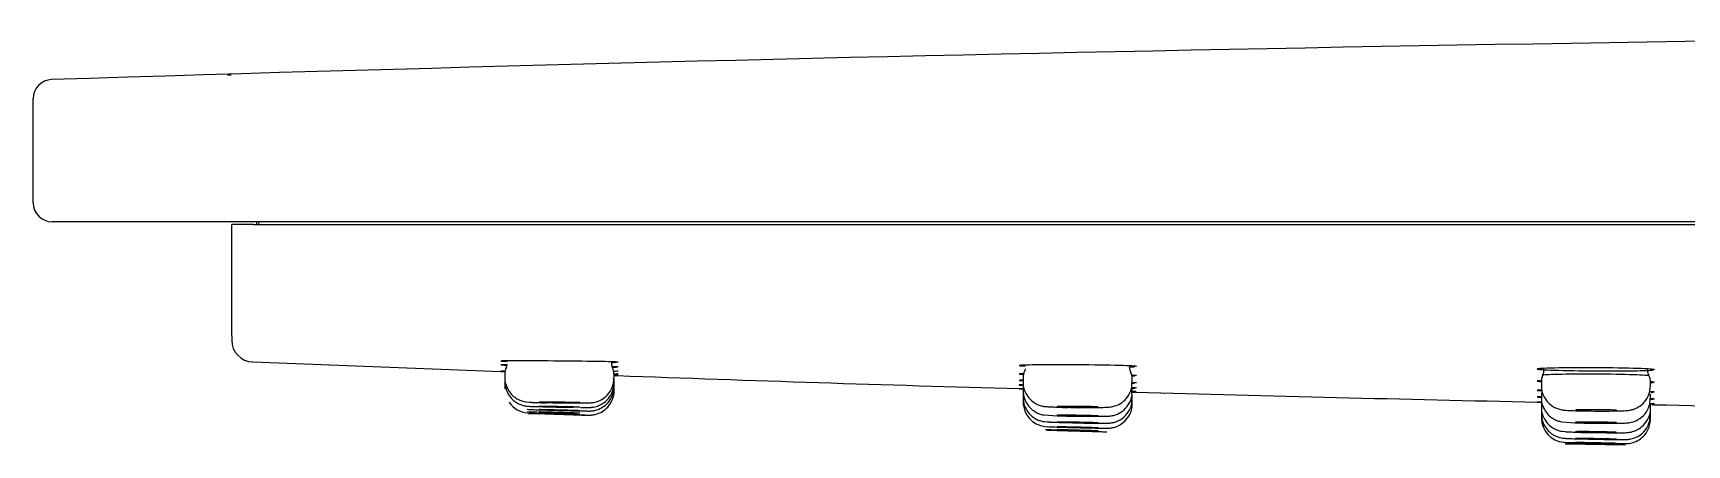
# Model space of a CAD drawing. Header units: millimetres. Extents: x -60 to 7633, y -2614 to 2146.
# Drawn here: x 2360.8 to 2421.5, y -2207.7 to -2192.6 of the extents above; entities that cross this region are included whole.
import ezdxf

# ---------------------------------------------------------------- set-up
doc = ezdxf.new("R2010")
doc.units = ezdxf.units.MM
doc.layers.get('0').update_dxf_attribs({"color": 250})

msp = doc.modelspace()

# ---------------------------------------------------------------- linework, layer by layer
at = {"linetype": 'Continuous'}
for p, q in [((2360.834, -2195.218), (2360.834, -2195.002)), ((2360.834, -2198.824), (2360.834, -2195.218)), ((2361.834, -2199.524), (2361.534, -2199.524)), ((2588.434, -2199.524), (2361.834, -2199.524)), ((2368.116, -2203.716), (2368.116, -2199.624)), ((2368.916, -2199.624), (2368.116, -2199.624)), ((2368.916, -2199.624), (2369.116, -2199.624)), ((2369.034, -2199.624), (2369.042, -2199.524)), ((2369.116, -2199.624), (2369.124, -2199.524)), ((2369.116, -2199.624), (2581.152, -2199.624)), ((2368.116, -2203.716), (2368.116, -2203.875)), ((2368.888, -2204.672), (2377.994, -2205.021)), ((2378.134, -2205.076), (2378.134, -2205.249)), ((2378.134, -2205.249), (2378.134, -2205.398)), ((2382.134, -2205.27), (2382.134, -2205.114)), ((2382.134, -2205.292), (2382.134, -2205.291)), ((2382.134, -2205.44), (2382.134, -2205.292)), ((2397.134, -2205.24), (2397.134, -2205.411)), ((2401.134, -2205.428), (2401.134, -2205.27)), ((2416.134, -2205.369), (2416.134, -2205.538)), ((2378.134, -2205.398), (2378.134, -2205.514)), ((2378.134, -2205.514), (2378.134, -2205.596)), ((2378.134, -2205.596), (2378.134, -2205.646)), ((2378.134, -2205.646), (2378.134, -2205.662)), ((2382.134, -2205.572), (2382.134, -2205.44)), ((2382.134, -2205.666), (2382.134, -2205.572)), ((2382.134, -2205.723), (2382.134, -2205.666)), ((2382.134, -2205.741), (2382.134, -2205.723)), ((2397.134, -2205.548), (2397.134, -2205.726)), ((2397.134, -2205.787), (2397.134, -2205.788)), ((2397.134, -2205.788), (2397.134, -2205.971)), ((2397.134, -2205.971), (2397.134, -2206.146)), ((2401.134, -2205.76), (2401.134, -2205.609)), ((2401.134, -2205.872), (2401.134, -2205.871)), ((2401.134, -2206.018), (2401.134, -2205.872)), ((2416.134, -2205.808), (2416.134, -2205.983)), ((2420.134, -2205.551), (2420.134, -2205.391)), ((2420.134, -2206.008), (2420.134, -2205.853)), ((2378.988, -2206.561), (2379.386, -2206.576)), ((2397.134, -2206.146), (2397.134, -2206.251)), ((2397.134, -2206.251), (2397.134, -2206.286)), ((2401.134, -2206.06), (2401.134, -2206.059)), ((2401.134, -2206.202), (2401.134, -2206.06)), ((2401.134, -2206.312), (2401.134, -2206.202)), ((2401.134, -2206.349), (2401.134, -2206.312)), ((2416.134, -2206.15), (2416.134, -2206.329)), ((2416.134, -2206.393), (2416.134, -2206.394)), ((2416.134, -2206.394), (2416.134, -2206.575)), ((2416.134, -2206.575), (2416.134, -2206.724)), ((2420.134, -2206.363), (2420.134, -2206.213)), ((2420.134, -2206.469), (2420.134, -2206.469)), ((2420.134, -2206.617), (2420.134, -2206.469)), ((2399.883, -2207.24), (2398.384, -2207.197)), ((2416.134, -2206.724), (2416.134, -2206.773)), ((2420.134, -2206.623), (2420.134, -2206.623)), ((2420.134, -2206.77), (2420.134, -2206.623)), ((2420.134, -2206.82), (2420.134, -2206.77)), ((2417.001, -2207.672), (2417.385, -2207.681)), ((2417.014, -2207.673), (2419.215, -2207.72)), ((2418.883, -2207.713), (2417.384, -2207.681))]:
    msp.add_line(p, q, dxfattribs=at)
for centre, radius, start, end in [((2474.82, -5776.235), 3583.723, 90.386113, 91.811846), ((2361.534, -2195.002), 0.7, 91.8372, 180), ((2361.534, -2198.824), 0.7, 180, 270), ((2368.916, -2203.874), 0.8, 179.99997, 267.6299), ((2382.355, -2204.715), 0.317, 172.87688, 212.03108), ((2378.534, -2205.07), 0.402, 149.49038, 186.83937), ((2381.107, -2174.371), 30.75, 264.45219, 264.51665), ((2380.633, -2186.041), 19.03, 262.5252, 262.55531), ((2381.768, -2205.072), 0.36, 353.21215, 30.47293), ((2380.633, -2186.041), 19.03, 274.4142, 274.97616), ((2381.107, -2174.371), 30.75, 271.97137, 272.19252), ((2449.769, -347.937), 1858.464, 267.9182, 268.372723), ((2400.784, -2205.23), 0.344, 353.46582, 32.48906), ((2416.626, -2205.372), 0.492, 154.01758, 183.76261), ((2415.883, -2204.976), 0.345, 327.37892, 6.66328), ((2399.944, -2176.699), 29.073, 264.44216, 264.49471), ((2399.944, -2176.699), 29.073, 272.34427, 272.64106), ((2463.09, -30.331), 2176.324, 268.37194, 268.759988), ((2379.034, -2205.646), 0.9, 213.9994, 265.88401), ((2379.587, -2197.533), 8.635, 265.5523, 271.2613), ((2381.084, -2154.326), 52.012, 267.64268, 269.5198), ((2381.488, -2150.406), 56.061, 267.40261, 268.98552), ((2383.303, -2105.743), 100.844, 267.52916, 268.50723), ((2398.019, -2206.173), 0.872, 178.21326, 264.40545), ((2398.707, -2197.545), 8.794, 264.71106, 267.52144), ((2398.707, -2197.545), 8.794, 268.50494, 271.13642), ((2418.539, -2186.798), 19.471, 262.91613, 262.93463), ((2418.539, -2186.798), 19.471, 274.5962, 275.13943), ((2472.08, 249.727), 2456.514, 268.791201, 269.134927), ((2399.043, -2191.843), 14.818, 265.57143, 270.57431), ((2399.636, -2178.156), 28.759, 266.56805, 269.85747), ((2400.268, -2160.19), 46.909, 267.14861, 269.26736), ((2401.727, -2112.795), 94.429, 267.71201, 267.80023), ((2401.727, -2112.795), 94.429, 268.64592, 268.75421), ((2417.024, -2206.742), 0.881, 178.74916, 265.31553), ((2417.948, -2195.44), 11.481, 264.67283, 271.10068), ((2417.779, -2197.641), 9.618, 264.7213, 267.29002), ((2418.611, -2176.904), 30.611, 266.83352, 267.66497), ((2419.455, -2141.952), 65.716, 267.81686, 269.30733), ((2417.779, -2197.641), 9.618, 268.19058, 270.599), ((2418.611, -2176.904), 30.611, 269.68298, 269.91789)]:
    msp.add_arc(centre, radius, start, end, dxfattribs=at)
for points, knots in [([(2368.097, -2194.139), (2368.066, -2194.14), (2368, -2194.141), (2367.967, -2194.142), (2367.957, -2194.142), (2367.957, -2194.142)], [0, 0, 0, 0, 0.1963885, 0.4920117, 0.6190336, 0.6190336, 0.6190336, 0.6190336]), ([(2382.284, -2204.679), (2382.283, -2204.673), (2382.055, -2204.665), (2381.254, -2204.65), (2380.696, -2204.644), (2379.573, -2204.635), (2379.012, -2204.632), (2378.218, -2204.632), (2377.984, -2204.634), (2377.983, -2204.642), (2378.064, -2204.645), (2378.211, -2204.649)], [0.2501884, 0.2501884, 0.2501884, 0.2501884, 0.375, 0.375, 0.5, 0.5, 0.625, 0.625, 0.75, 0.75, 0.8235455, 0.8235455, 0.8235455, 0.8235455]), ([(2378.214, -2204.776), (2378.066, -2204.775), (2377.984, -2204.776), (2377.983, -2204.78), (2378.048, -2204.783), (2378.169, -2204.787)], [0.6761403, 0.6761403, 0.6761403, 0.6761403, 0.75, 0.75, 0.8162546, 0.8162546, 0.8162546, 0.8162546]), ([(2378.098, -2205.011), (2378.024, -2205.009), (2377.984, -2205.008), (2377.983, -2205.009), (2378.029, -2205.011), (2378.114, -2205.014)], [0.6984379, 0.6984379, 0.6984379, 0.6984379, 0.75, 0.75, 0.8054325, 0.8054325, 0.8054325, 0.8054325]), ([(2378.144, -2205.029), (2378.04, -2205.026), (2377.984, -2205.024), (2377.983, -2205.024), (2378.029, -2205.025), (2378.114, -2205.028)], [0.6887598, 0.6887598, 0.6887598, 0.6887598, 0.75, 0.75, 0.8054532, 0.8054532, 0.8054532, 0.8054532]), ([(2378.139, -2205.25), (2378.137, -2205.262), (2378.119, -2205.375), (2378.188, -2205.59), (2378.322, -2205.817), (2378.482, -2205.97), (2378.64, -2206.064), (2378.774, -2206.114), (2378.873, -2206.136), (2378.908, -2206.14), (2378.917, -2206.142)], [0, 0, 0, 0, 0.026486, 0.276589, 0.474214, 0.639846, 0.779346, 0.892813, 0.976705, 1, 1, 1, 1]), ([(2379.777, -2206.165), (2379.857, -2206.167), (2380.052, -2206.169), (2380.433, -2206.172), (2380.814, -2206.175), (2381.122, -2206.173), (2381.205, -2206.174), (2381.317, -2206.167), (2381.426, -2206.153), (2381.595, -2206.104), (2381.811, -2205.978), (2382.005, -2205.764), (2382.124, -2205.503), (2382.122, -2205.342), (2382.119, -2205.27)], [0, 0, 0, 0, 0.069971, 0.195541, 0.321314, 0.447918, 0.579065, 0.603011, 0.626294, 0.685645, 0.757023, 0.847811, 0.94142, 1, 1, 1, 1]), ([(2401.284, -2204.835), (2401.283, -2204.824), (2401.055, -2204.812), (2400.254, -2204.79), (2399.696, -2204.782), (2398.573, -2204.775), (2398.012, -2204.776), (2397.218, -2204.785), (2396.984, -2204.793), (2396.983, -2204.809), (2397.064, -2204.816), (2397.211, -2204.822)], [0.2501841, 0.2501841, 0.2501841, 0.2501841, 0.375, 0.375, 0.5, 0.5, 0.625, 0.625, 0.75, 0.75, 0.8235425, 0.8235425, 0.8235425, 0.8235425]), ([(2397.146, -2205.101), (2397.041, -2205.103), (2396.984, -2205.106), (2396.983, -2205.114), (2397.047, -2205.12), (2397.166, -2205.125)], [0.6883414, 0.6883414, 0.6883414, 0.6883414, 0.75, 0.75, 0.8157191, 0.8157191, 0.8157191, 0.8157191]), ([(2397.125, -2205.343), (2397.033, -2205.344), (2396.984, -2205.346), (2396.983, -2205.351), (2397.034, -2205.355), (2397.129, -2205.36)], [0.6927161, 0.6927161, 0.6927161, 0.6927161, 0.75, 0.75, 0.808491, 0.808491, 0.808491, 0.808491]), ([(2397.187, -2205.022), (2397.183, -2205.027), (2397.148, -2205.077), (2397.133, -2205.176), (2397.134, -2205.253), (2397.135, -2205.278)], [0, 0, 0, 0, 0.060483, 0.738916, 1, 1, 1, 1]), ([(2420.284, -2204.956), (2420.283, -2204.941), (2420.055, -2204.924), (2419.254, -2204.899), (2418.696, -2204.89), (2417.573, -2204.884), (2417.011, -2204.888), (2416.218, -2204.904), (2415.984, -2204.917), (2415.983, -2204.946), (2416.215, -2204.962), (2417.009, -2204.987), (2417.565, -2204.997), (2418.134, -2205)], [0.250183, 0.250183, 0.250183, 0.250183, 0.375, 0.375, 0.5, 0.5, 0.625, 0.625, 0.75, 0.75, 0.875, 0.875, 1, 1, 1, 1]), ([(2416.108, -2205.357), (2416.027, -2205.361), (2415.984, -2205.365), (2415.983, -2205.376), (2416.034, -2205.382), (2416.129, -2205.388)], [0.6962889, 0.6962889, 0.6962889, 0.6962889, 0.75, 0.75, 0.8084897, 0.8084897, 0.8084897, 0.8084897]), ([(2416.184, -2205.151), (2416.183, -2205.137), (2416.393, -2205.125), (2417.111, -2205.11), (2417.62, -2205.106), (2418.638, -2205.111), (2419.145, -2205.12), (2419.868, -2205.144), (2420.076, -2205.159), (2420.083, -2205.172)], [0, 0, 0, 0, 0.125, 0.125, 0.25, 0.25, 0.375, 0.375, 0.4979436, 0.4979436, 0.4979436, 0.4979436]), ([(2418.134, -2205), (2418.702, -2205.004), (2419.258, -2205.001), (2419.939, -2204.987), (2420.139, -2204.979), (2420.229, -2204.969)], [0, 0, 0, 0, 0.125, 0.125, 0.2146902, 0.2146902, 0.2146902, 0.2146902]), ([(2378.146, -2205.402), (2378.142, -2205.438), (2378.129, -2205.566), (2378.209, -2205.787), (2378.349, -2205.998), (2378.509, -2206.138), (2378.662, -2206.223), (2378.794, -2206.269), (2378.888, -2206.287), (2378.934, -2206.293), (2378.944, -2206.294), (2378.944, -2206.294)], [0, 0, 0, 0, 0.075349, 0.30628, 0.491694, 0.64802, 0.779041, 0.884322, 0.959866, 0.999171, 1, 1, 1, 1]), ([(2380.495, -2206.459), (2380.593, -2206.461), (2380.799, -2206.466), (2381.072, -2206.472), (2381.19, -2206.473), (2381.251, -2206.473), (2381.332, -2206.468), (2381.48, -2206.446), (2381.675, -2206.37), (2381.891, -2206.207), (2382.055, -2205.973), (2382.142, -2205.733), (2382.125, -2205.605), (2382.12, -2205.572)], [0, 0, 0, 0, 0.107061, 0.266661, 0.429073, 0.476167, 0.494564, 0.542362, 0.641496, 0.731819, 0.844384, 0.96605, 1, 1, 1, 1]), ([(2380.84, -2206.611), (2380.931, -2206.614), (2381.104, -2206.62), (2381.181, -2206.622), (2381.22, -2206.623), (2381.237, -2206.623), (2381.269, -2206.622), (2381.344, -2206.618), (2381.498, -2206.591), (2381.705, -2206.505), (2381.923, -2206.325), (2382.075, -2206.078), (2382.148, -2205.849), (2382.13, -2205.736), (2382.127, -2205.722)], [0, 0, 0, 0, 0.155196, 0.340661, 0.365714, 0.37974, 0.39167, 0.420105, 0.475969, 0.599374, 0.71013, 0.841162, 0.983131, 1, 1, 1, 1]), ([(2380.902, -2206.34), (2380.962, -2206.34), (2381.107, -2206.342), (2381.194, -2206.342), (2381.267, -2206.34), (2381.314, -2206.337), (2381.418, -2206.325), (2381.579, -2206.28), (2381.791, -2206.162), (2381.987, -2205.963), (2382.118, -2205.695), (2382.121, -2205.524), (2382.121, -2205.44)], [0.1236175, 0.1236175, 0.1236175, 0.1236175, 0.2248289, 0.4009179, 0.4338421, 0.4552591, 0.4854366, 0.5690925, 0.6551373, 0.7795134, 0.9063972, 1, 1, 1, 1]), ([(2397.14, -2205.517), (2397.039, -2205.516), (2396.984, -2205.517), (2396.983, -2205.521), (2397.029, -2205.524), (2397.114, -2205.528)], [0.6896425, 0.6896425, 0.6896425, 0.6896425, 0.75, 0.75, 0.805374, 0.805374, 0.805374, 0.805374]), ([(2397.162, -2205.66), (2397.047, -2205.657), (2396.984, -2205.655), (2396.983, -2205.655), (2397.029, -2205.656), (2397.114, -2205.659)], [0.6852967, 0.6852967, 0.6852967, 0.6852967, 0.75, 0.75, 0.8054383, 0.8054383, 0.8054383, 0.8054383]), ([(2397.14, -2205.413), (2397.138, -2205.428), (2397.12, -2205.542), (2397.19, -2205.757), (2397.325, -2205.984), (2397.486, -2206.135), (2397.644, -2206.228), (2397.776, -2206.277), (2397.865, -2206.297), (2397.892, -2206.301), (2397.896, -2206.302)], [0, 0, 0, 0, 0.031953, 0.283128, 0.482001, 0.648936, 0.78975, 0.904272, 0.986146, 1, 1, 1, 1]), ([(2397.144, -2205.73), (2397.14, -2205.755), (2397.125, -2205.876), (2397.199, -2206.093), (2397.336, -2206.312), (2397.496, -2206.458), (2397.652, -2206.547), (2397.782, -2206.594), (2397.869, -2206.613), (2397.895, -2206.616), (2397.899, -2206.617)], [0, 0, 0, 0, 0.054145, 0.298938, 0.494221, 0.658598, 0.796855, 0.908558, 0.987227, 1, 1, 1, 1]), ([(2397.148, -2205.974), (2397.144, -2206.025), (2397.135, -2206.163), (2397.222, -2206.388), (2397.367, -2206.59), (2397.526, -2206.723), (2397.678, -2206.803), (2397.802, -2206.844), (2397.884, -2206.86), (2397.909, -2206.863), (2397.914, -2206.864)], [0, 0, 0, 0, 0.107491, 0.336532, 0.521922, 0.678583, 0.809538, 0.913791, 0.984331, 1, 1, 1, 1]), ([(2398.881, -2206.338), (2398.937, -2206.338), (2399.113, -2206.341), (2399.47, -2206.343), (2399.852, -2206.342), (2400.109, -2206.338), (2400.235, -2206.333), (2400.319, -2206.327), (2400.439, -2206.308), (2400.614, -2206.255), (2400.834, -2206.12), (2401.027, -2205.887), (2401.131, -2205.632), (2401.123, -2205.484), (2401.119, -2205.428)], [0, 0, 0, 0, 0.049747, 0.182358, 0.31534, 0.449728, 0.53713, 0.586559, 0.616199, 0.671095, 0.757367, 0.853404, 0.952448, 1, 1, 1, 1]), ([(2399.192, -2206.661), (2399.263, -2206.662), (2399.458, -2206.665), (2399.788, -2206.667), (2400.104, -2206.666), (2400.209, -2206.666), (2400.331, -2206.656), (2400.441, -2206.64), (2400.626, -2206.583), (2400.853, -2206.437), (2401.041, -2206.192), (2401.136, -2205.942), (2401.124, -2205.804), (2401.12, -2205.76)], [0, 0, 0, 0, 0.066567, 0.212613, 0.35999, 0.514327, 0.543299, 0.575091, 0.6416, 0.741747, 0.848505, 0.958613, 1, 1, 1, 1]), ([(2416.146, -2205.701), (2416.041, -2205.704), (2415.984, -2205.707), (2415.983, -2205.716), (2416.039, -2205.721), (2416.142, -2205.726)], [0.6883595, 0.6883595, 0.6883595, 0.6883595, 0.75, 0.75, 0.8112267, 0.8112267, 0.8112267, 0.8112267]), ([(2416.125, -2205.95), (2416.033, -2205.95), (2415.984, -2205.952), (2415.983, -2205.957), (2416.034, -2205.961), (2416.129, -2205.966)], [0.692718, 0.692718, 0.692718, 0.692718, 0.75, 0.75, 0.8084965, 0.8084965, 0.8084965, 0.8084965]), ([(2416.142, -2205.54), (2416.139, -2205.56), (2416.122, -2205.678), (2416.194, -2205.895), (2416.331, -2206.118), (2416.493, -2206.267), (2416.65, -2206.358), (2416.784, -2206.407), (2416.881, -2206.428), (2416.949, -2206.438), (2417.04, -2206.447), (2417.183, -2206.455), (2417.474, -2206.465), (2417.774, -2206.471), (2417.937, -2206.471), (2417.964, -2206.472)], [0, 0, 0, 0, 0.019674, 0.136091, 0.22857, 0.306382, 0.372137, 0.425586, 0.463871, 0.495046, 0.540005, 0.663043, 0.813956, 0.972618, 1, 1, 1, 1]), ([(2416.143, -2205.986), (2416.14, -2206.009), (2416.124, -2206.129), (2416.197, -2206.346), (2416.334, -2206.566), (2416.496, -2206.714), (2416.65, -2206.803), (2416.787, -2206.852), (2416.851, -2206.865), (2416.882, -2206.871)], [0, 0, 0, 0, 0.050515, 0.299695, 0.498204, 0.665315, 0.806168, 0.920187, 1, 1, 1, 1]), ([(2417.964, -2206.472), (2418.093, -2206.473), (2418.339, -2206.475), (2418.735, -2206.473), (2419.075, -2206.466), (2419.227, -2206.461), (2419.371, -2206.444), (2419.514, -2206.412), (2419.715, -2206.327), (2419.932, -2206.147), (2420.101, -2205.864), (2420.122, -2205.667), (2420.132, -2205.552)], [0, 0, 0, 0, 0.113914, 0.252092, 0.392115, 0.539855, 0.585118, 0.629017, 0.693951, 0.796932, 0.898451, 1, 1, 1, 1]), ([(2381.202, -2206.641), (2381.202, -2206.641), (2381.199, -2206.641), (2381.195, -2206.641), (2381.182, -2206.64), (2381.147, -2206.639), (2381.094, -2206.637), (2381.041, -2206.635), (2380.968, -2206.633), (2380.881, -2206.63), (2380.794, -2206.626), (2380.691, -2206.623), (2380.58, -2206.619), (2380.469, -2206.615), (2380.347, -2206.61), (2380.225, -2206.606), (2380.102, -2206.602), (2379.976, -2206.597), (2379.856, -2206.593), (2379.736, -2206.588), (2379.619, -2206.584), (2379.515, -2206.58), (2379.411, -2206.577), (2379.316, -2206.573), (2379.24, -2206.57), (2379.163, -2206.568), (2379.102, -2206.565), (2379.062, -2206.564), (2379.022, -2206.563), (2379.001, -2206.562), (2379.001, -2206.562)], [0.4999844, 0.4999844, 0.4999844, 0.4999844, 0.5170988, 0.5170988, 0.5170988, 0.5707825, 0.5707825, 0.5707825, 0.6245036, 0.6245036, 0.6245036, 0.6782554, 0.6782554, 0.6782554, 0.7320178, 0.7320178, 0.7320178, 0.7857658, 0.7857658, 0.7857658, 0.8394804, 0.8394804, 0.8394804, 0.8931571, 0.8931571, 0.8931571, 0.9468083, 0.9468083, 0.9468083, 1, 1, 1, 1]), ([(2379.005, -2206.496), (2379.005, -2206.496), (2379.026, -2206.498), (2379.066, -2206.499), (2379.107, -2206.501), (2379.168, -2206.503), (2379.245, -2206.506), (2379.322, -2206.509), (2379.417, -2206.512), (2379.521, -2206.516), (2379.626, -2206.519), (2379.743, -2206.523), (2379.863, -2206.527), (2379.983, -2206.531), (2380.11, -2206.535), (2380.232, -2206.539), (2380.355, -2206.543), (2380.476, -2206.547), (2380.587, -2206.55), (2380.62, -2206.551), (2380.652, -2206.552), (2380.683, -2206.553)], [0, 0, 0, 0, 0.0531388, 0.0531388, 0.0531388, 0.1068465, 0.1068465, 0.1068465, 0.1605778, 0.1605778, 0.1605778, 0.2143204, 0.2143204, 0.2143204, 0.268057, 0.268057, 0.268057, 0.3217734, 0.3217734, 0.3217734, 0.3377128, 0.3377128, 0.3377128, 0.3377128]), ([(2379.01, -2206.414), (2379.01, -2206.414), (2379.031, -2206.415), (2379.071, -2206.417), (2379.111, -2206.419), (2379.172, -2206.421), (2379.249, -2206.424), (2379.325, -2206.426), (2379.42, -2206.429), (2379.524, -2206.432), (2379.628, -2206.435), (2379.746, -2206.439), (2379.866, -2206.442), (2379.986, -2206.446), (2380.112, -2206.449), (2380.235, -2206.452), (2380.325, -2206.455), (2380.414, -2206.457), (2380.499, -2206.459)], [0, 0, 0, 0, 0.0525995, 0.0525995, 0.0525995, 0.1063035, 0.1063035, 0.1063035, 0.1600213, 0.1600213, 0.1600213, 0.2137464, 0.2137464, 0.2137464, 0.2674692, 0.2674692, 0.2674692, 0.3070008, 0.3070008, 0.3070008, 0.3070008]), ([(2379.016, -2206.298), (2379.017, -2206.299), (2379.038, -2206.3), (2379.077, -2206.302), (2379.117, -2206.303), (2379.178, -2206.305), (2379.254, -2206.307), (2379.33, -2206.309), (2379.425, -2206.312), (2379.529, -2206.314), (2379.633, -2206.317), (2379.75, -2206.32), (2379.87, -2206.322), (2379.99, -2206.325), (2380.116, -2206.327), (2380.239, -2206.329), (2380.361, -2206.332), (2380.483, -2206.334), (2380.594, -2206.336), (2380.613, -2206.336), (2380.633, -2206.336), (2380.652, -2206.336)], [0, 0, 0, 0, 0.0520253, 0.0520253, 0.0520253, 0.1057231, 0.1057231, 0.1057231, 0.1594243, 0.1594243, 0.1594243, 0.2131297, 0.2131297, 0.2131297, 0.2668381, 0.2668381, 0.2668381, 0.3205476, 0.3205476, 0.3205476, 0.3301654, 0.3301654, 0.3301654, 0.3301654]), ([(2379.025, -2206.149), (2379.026, -2206.15), (2379.046, -2206.151), (2379.084, -2206.153), (2379.124, -2206.154), (2379.185, -2206.156), (2379.261, -2206.157), (2379.337, -2206.159), (2379.431, -2206.161), (2379.535, -2206.162), (2379.639, -2206.164), (2379.756, -2206.165), (2379.876, -2206.167), (2379.954, -2206.168), (2380.035, -2206.169), (2380.115, -2206.17)], [0, 0, 0, 0, 0.051411, 0.051411, 0.051411, 0.1050998, 0.1050998, 0.1050998, 0.1587834, 0.1587834, 0.1587834, 0.2124704, 0.2124704, 0.2124704, 0.247443, 0.247443, 0.247443, 0.247443]), ([(2380.884, -2206.167), (2380.884, -2206.166), (2380.877, -2206.165), (2380.863, -2206.165), (2380.844, -2206.164), (2380.811, -2206.163), (2380.765, -2206.162), (2380.72, -2206.16), (2380.662, -2206.159), (2380.596, -2206.158), (2380.53, -2206.157), (2380.454, -2206.156), (2380.374, -2206.155), (2380.295, -2206.154), (2380.209, -2206.153), (2380.125, -2206.152), (2380.042, -2206.152), (2379.957, -2206.151), (2379.878, -2206.151), (2379.799, -2206.15), (2379.724, -2206.15), (2379.659, -2206.15), (2379.594, -2206.15), (2379.537, -2206.15), (2379.493, -2206.15), (2379.45, -2206.15), (2379.418, -2206.151), (2379.4, -2206.151), (2379.389, -2206.152), (2379.384, -2206.152), (2379.384, -2206.152)], [0.4999965, 0.4999965, 0.4999965, 0.4999965, 0.5370475, 0.5370475, 0.5370475, 0.590753, 0.590753, 0.590753, 0.6444629, 0.6444629, 0.6444629, 0.6981744, 0.6981744, 0.6981744, 0.7518844, 0.7518844, 0.7518844, 0.8055907, 0.8055907, 0.8055907, 0.8592927, 0.8592927, 0.8592927, 0.9129916, 0.9129916, 0.9129916, 0.9666896, 0.9666896, 0.9666896, 1, 1, 1, 1]), ([(2380.884, -2206.333), (2380.884, -2206.333), (2380.877, -2206.332), (2380.863, -2206.332), (2380.844, -2206.331), (2380.811, -2206.329), (2380.765, -2206.328), (2380.72, -2206.327), (2380.662, -2206.325), (2380.596, -2206.324), (2380.53, -2206.322), (2380.454, -2206.32), (2380.374, -2206.318), (2380.295, -2206.317), (2380.209, -2206.315), (2380.126, -2206.314), (2380.042, -2206.312), (2379.957, -2206.311), (2379.878, -2206.309), (2379.799, -2206.308), (2379.724, -2206.307), (2379.659, -2206.306), (2379.594, -2206.305), (2379.537, -2206.305), (2379.493, -2206.304), (2379.45, -2206.304), (2379.418, -2206.304), (2379.4, -2206.304), (2379.389, -2206.304), (2379.384, -2206.305), (2379.384, -2206.305)], [0.499997, 0.499997, 0.499997, 0.499997, 0.5370447, 0.5370447, 0.5370447, 0.5907384, 0.5907384, 0.5907384, 0.6444427, 0.6444427, 0.6444427, 0.6981573, 0.6981573, 0.6981573, 0.7518774, 0.7518774, 0.7518774, 0.8055965, 0.8055965, 0.8055965, 0.8593084, 0.8593084, 0.8593084, 0.9130101, 0.9130101, 0.9130101, 0.9667026, 0.9667026, 0.9667026, 1, 1, 1, 1]), ([(2380.884, -2206.463), (2380.884, -2206.463), (2380.877, -2206.462), (2380.863, -2206.462), (2380.844, -2206.461), (2380.811, -2206.459), (2380.765, -2206.458), (2380.72, -2206.456), (2380.662, -2206.454), (2380.596, -2206.452), (2380.53, -2206.45), (2380.454, -2206.448), (2380.374, -2206.446), (2380.295, -2206.444), (2380.21, -2206.441), (2380.126, -2206.439), (2380.042, -2206.437), (2379.957, -2206.435), (2379.878, -2206.433), (2379.799, -2206.431), (2379.724, -2206.429), (2379.659, -2206.428), (2379.594, -2206.426), (2379.537, -2206.425), (2379.493, -2206.424), (2379.45, -2206.424), (2379.418, -2206.423), (2379.4, -2206.423), (2379.389, -2206.423), (2379.384, -2206.423), (2379.384, -2206.424)], [0.4999971, 0.4999971, 0.4999971, 0.4999971, 0.5370388, 0.5370388, 0.5370388, 0.5907181, 0.5907181, 0.5907181, 0.6444123, 0.6444123, 0.6444123, 0.6981255, 0.6981255, 0.6981255, 0.7518537, 0.7518537, 0.7518537, 0.8055866, 0.8055866, 0.8055866, 0.8593122, 0.8593122, 0.8593122, 0.9130213, 0.9130213, 0.9130213, 0.9667118, 0.9667118, 0.9667118, 1, 1, 1, 1]), ([(2380.884, -2206.556), (2380.884, -2206.556), (2380.877, -2206.555), (2380.863, -2206.554), (2380.844, -2206.554), (2380.811, -2206.552), (2380.765, -2206.55), (2380.72, -2206.549), (2380.662, -2206.547), (2380.596, -2206.544), (2380.53, -2206.542), (2380.454, -2206.54), (2380.374, -2206.537), (2380.295, -2206.534), (2380.21, -2206.532), (2380.126, -2206.529), (2380.042, -2206.526), (2379.957, -2206.524), (2379.878, -2206.521), (2379.799, -2206.519), (2379.724, -2206.517), (2379.659, -2206.515), (2379.594, -2206.513), (2379.537, -2206.511), (2379.493, -2206.51), (2379.45, -2206.509), (2379.418, -2206.508), (2379.4, -2206.508), (2379.389, -2206.508), (2379.384, -2206.508), (2379.384, -2206.508)], [0.499997, 0.499997, 0.499997, 0.499997, 0.537032, 0.537032, 0.537032, 0.590698, 0.590698, 0.590698, 0.644381, 0.644381, 0.644381, 0.69809, 0.69809, 0.69809, 0.751823, 0.751823, 0.751823, 0.8055676, 0.8055676, 0.8055676, 0.8593066, 0.8593066, 0.8593066, 0.9130248, 0.9130248, 0.9130248, 0.9667162, 0.9667162, 0.9667162, 1, 1, 1, 1]), ([(2380.884, -2206.611), (2380.884, -2206.611), (2380.877, -2206.611), (2380.863, -2206.61), (2380.844, -2206.609), (2380.811, -2206.608), (2380.765, -2206.606), (2380.72, -2206.605), (2380.662, -2206.603), (2380.596, -2206.6), (2380.53, -2206.598), (2380.454, -2206.595), (2380.375, -2206.592), (2380.295, -2206.589), (2380.21, -2206.586), (2380.126, -2206.583), (2380.042, -2206.581), (2379.957, -2206.578), (2379.878, -2206.575), (2379.799, -2206.572), (2379.724, -2206.57), (2379.659, -2206.567), (2379.594, -2206.565), (2379.537, -2206.563), (2379.493, -2206.562), (2379.45, -2206.561), (2379.418, -2206.56), (2379.4, -2206.559), (2379.389, -2206.559), (2379.384, -2206.559), (2379.384, -2206.559)], [0.4999966, 0.4999966, 0.4999966, 0.4999966, 0.537026, 0.537026, 0.537026, 0.5906827, 0.5906827, 0.5906827, 0.644356, 0.644356, 0.644356, 0.6980594, 0.6980594, 0.6980594, 0.7517934, 0.7517934, 0.7517934, 0.8055452, 0.8055452, 0.8055452, 0.8592943, 0.8592943, 0.8592943, 0.9130211, 0.9130211, 0.9130211, 0.9667156, 0.9667156, 0.9667156, 1, 1, 1, 1]), ([(2380.883, -2206.63), (2380.882, -2206.63), (2380.875, -2206.629), (2380.863, -2206.629), (2380.844, -2206.628), (2380.811, -2206.627), (2380.765, -2206.625), (2380.72, -2206.624), (2380.662, -2206.622), (2380.596, -2206.619), (2380.53, -2206.617), (2380.454, -2206.614), (2380.375, -2206.611), (2380.295, -2206.609), (2380.21, -2206.606), (2380.126, -2206.602), (2380.042, -2206.599), (2379.957, -2206.596), (2379.878, -2206.594), (2379.799, -2206.591), (2379.724, -2206.588), (2379.659, -2206.586), (2379.594, -2206.583), (2379.537, -2206.581), (2379.493, -2206.58), (2379.45, -2206.578), (2379.418, -2206.577), (2379.4, -2206.576), (2379.389, -2206.576), (2379.384, -2206.576), (2379.384, -2206.576)], [0.5044067, 0.5044067, 0.5044067, 0.5044067, 0.537022, 0.537022, 0.537022, 0.590675, 0.590675, 0.590675, 0.6443421, 0.6443421, 0.6443421, 0.6980397, 0.6980397, 0.6980397, 0.7517709, 0.7517709, 0.7517709, 0.8055241, 0.8055241, 0.8055241, 0.8592781, 0.8592781, 0.8592781, 0.9130111, 0.9130111, 0.9130111, 0.9667103, 0.9667103, 0.9667103, 1, 1, 1, 1]), ([(2398.027, -2206.312), (2398.029, -2206.314), (2398.048, -2206.316), (2398.084, -2206.318), (2398.123, -2206.321), (2398.182, -2206.323), (2398.258, -2206.325), (2398.333, -2206.328), (2398.427, -2206.33), (2398.53, -2206.332), (2398.634, -2206.334), (2398.75, -2206.336), (2398.87, -2206.338), (2398.873, -2206.338), (2398.877, -2206.338), (2398.881, -2206.338)], [0, 0, 0, 0, 0.0489919, 0.0489919, 0.0489919, 0.102689, 0.102689, 0.102689, 0.1563714, 0.1563714, 0.1563714, 0.2100477, 0.2100477, 0.2100477, 0.2117095, 0.2117095, 0.2117095, 0.2117095]), ([(2399.884, -2206.326), (2399.884, -2206.324), (2399.869, -2206.322), (2399.841, -2206.32), (2399.814, -2206.319), (2399.772, -2206.317), (2399.719, -2206.315), (2399.667, -2206.314), (2399.602, -2206.312), (2399.531, -2206.311), (2399.46, -2206.309), (2399.38, -2206.308), (2399.298, -2206.307), (2399.216, -2206.306), (2399.13, -2206.306), (2399.047, -2206.305), (2398.963, -2206.305), (2398.88, -2206.305), (2398.805, -2206.305), (2398.729, -2206.305), (2398.659, -2206.305), (2398.6, -2206.306), (2398.541, -2206.307), (2398.492, -2206.308), (2398.456, -2206.309), (2398.42, -2206.31), (2398.397, -2206.311), (2398.388, -2206.313), (2398.385, -2206.313), (2398.384, -2206.314), (2398.384, -2206.314)], [0, 0, 0, 0, 0.0537207, 0.0537207, 0.0537207, 0.1074414, 0.1074414, 0.1074414, 0.1611625, 0.1611625, 0.1611625, 0.214877, 0.214877, 0.214877, 0.2685806, 0.2685806, 0.2685806, 0.3222741, 0.3222741, 0.3222741, 0.3759624, 0.3759624, 0.3759624, 0.4296526, 0.4296526, 0.4296526, 0.4833505, 0.4833505, 0.4833505, 0.499996, 0.499996, 0.499996, 0.499996]), ([(2399.564, -2206.915), (2399.602, -2206.916), (2399.763, -2206.919), (2400.015, -2206.921), (2400.175, -2206.921), (2400.251, -2206.919), (2400.305, -2206.916), (2400.399, -2206.906), (2400.595, -2206.857), (2400.835, -2206.714), (2401.035, -2206.461), (2401.133, -2206.212), (2401.123, -2206.068), (2401.119, -2206.018)], [0, 0, 0, 0, 0.042731, 0.210182, 0.381176, 0.436437, 0.467214, 0.497494, 0.565393, 0.70256, 0.819772, 0.945604, 1, 1, 1, 1]), ([(2399.668, -2207.095), (2399.741, -2207.097), (2399.921, -2207.101), (2400.099, -2207.103), (2400.196, -2207.104), (2400.238, -2207.103), (2400.279, -2207.102), (2400.346, -2207.097), (2400.485, -2207.073), (2400.674, -2206.999), (2400.889, -2206.84), (2401.056, -2206.602), (2401.143, -2206.36), (2401.125, -2206.233), (2401.121, -2206.202)], [0, 0, 0, 0, 0.092297, 0.266112, 0.358466, 0.409608, 0.434607, 0.458934, 0.509913, 0.606104, 0.707757, 0.833163, 0.965245, 1, 1, 1, 1]), ([(2416.149, -2206.153), (2416.042, -2206.151), (2415.984, -2206.149), (2415.983, -2206.149), (2416.029, -2206.15), (2416.114, -2206.152)], [0.6877503, 0.6877503, 0.6877503, 0.6877503, 0.75, 0.75, 0.8054266, 0.8054266, 0.8054266, 0.8054266]), ([(2416.145, -2206.332), (2416.141, -2206.364), (2416.127, -2206.488), (2416.204, -2206.708), (2416.344, -2206.922), (2416.504, -2207.065), (2416.659, -2207.152), (2416.786, -2207.197), (2416.869, -2207.215), (2416.892, -2207.218), (2416.894, -2207.219)], [0, 0, 0, 0, 0.067517, 0.310171, 0.504467, 0.668243, 0.805868, 0.916679, 0.993627, 1, 1, 1, 1]), ([(2416.148, -2206.576), (2416.145, -2206.637), (2416.139, -2206.782), (2416.232, -2207.01), (2416.379, -2207.206), (2416.538, -2207.335), (2416.69, -2207.412), (2416.811, -2207.45), (2416.892, -2207.465), (2416.915, -2207.468), (2416.92, -2207.469)], [0, 0, 0, 0, 0.126418, 0.350576, 0.532767, 0.686823, 0.815329, 0.917114, 0.984929, 1, 1, 1, 1]), ([(2418.884, -2206.449), (2418.884, -2206.447), (2418.869, -2206.444), (2418.841, -2206.442), (2418.813, -2206.44), (2418.772, -2206.438), (2418.719, -2206.436), (2418.667, -2206.434), (2418.602, -2206.432), (2418.531, -2206.43), (2418.46, -2206.428), (2418.38, -2206.427), (2418.298, -2206.426), (2418.216, -2206.425), (2418.13, -2206.425), (2418.046, -2206.425), (2417.963, -2206.424), (2417.88, -2206.425), (2417.805, -2206.425), (2417.729, -2206.426), (2417.659, -2206.427), (2417.6, -2206.428), (2417.541, -2206.429), (2417.492, -2206.431), (2417.456, -2206.432), (2417.42, -2206.434), (2417.397, -2206.436), (2417.388, -2206.438), (2417.385, -2206.439), (2417.384, -2206.44), (2417.384, -2206.44)], [0, 0, 0, 0, 0.0537332, 0.0537332, 0.0537332, 0.1074666, 0.1074666, 0.1074666, 0.1611962, 0.1611962, 0.1611962, 0.21491, 0.21491, 0.21491, 0.2686039, 0.2686039, 0.2686039, 0.322283, 0.322283, 0.322283, 0.3759586, 0.3759586, 0.3759586, 0.4296432, 0.4296432, 0.4296432, 0.4833451, 0.4833451, 0.4833451, 0.4999963, 0.4999963, 0.4999963, 0.4999963]), ([(2417.88, -2207.259), (2417.921, -2207.26), (2418.083, -2207.263), (2418.429, -2207.268), (2418.812, -2207.272), (2419.129, -2207.269), (2419.214, -2207.272), (2419.374, -2207.255), (2419.496, -2207.229), (2419.678, -2207.158), (2419.9, -2206.998), (2420.071, -2206.732), (2420.148, -2206.491), (2420.129, -2206.377), (2420.127, -2206.363)], [0, 0, 0, 0, 0.037195, 0.16876, 0.300665, 0.43367, 0.575164, 0.600249, 0.639121, 0.692607, 0.783536, 0.887029, 0.987573, 1, 1, 1, 1]), ([(2418.169, -2206.919), (2418.32, -2206.92), (2418.583, -2206.922), (2418.952, -2206.921), (2419.169, -2206.916), (2419.271, -2206.912), (2419.376, -2206.899), (2419.508, -2206.871), (2419.716, -2206.785), (2419.944, -2206.594), (2420.108, -2206.301), (2420.122, -2206.111), (2420.126, -2206.008)], [0, 0, 0, 0, 0.143129, 0.290064, 0.440262, 0.524308, 0.559205, 0.601905, 0.670148, 0.791661, 0.903882, 1, 1, 1, 1]), ([(2400.208, -2207.249), (2400.208, -2207.249), (2400.206, -2207.249), (2400.202, -2207.249), (2400.188, -2207.248), (2400.154, -2207.247), (2400.101, -2207.246), (2400.048, -2207.244), (2399.975, -2207.242), (2399.888, -2207.24), (2399.801, -2207.237), (2399.698, -2207.234), (2399.587, -2207.231), (2399.476, -2207.228), (2399.355, -2207.225), (2399.232, -2207.221), (2399.11, -2207.217), (2398.983, -2207.214), (2398.863, -2207.21), (2398.743, -2207.207), (2398.626, -2207.204), (2398.522, -2207.201), (2398.418, -2207.198), (2398.323, -2207.195), (2398.247, -2207.193), (2398.17, -2207.19), (2398.109, -2207.189), (2398.068, -2207.187), (2398.028, -2207.186), (2398.007, -2207.186), (2398.007, -2207.186)], [0.4999875, 0.4999875, 0.4999875, 0.4999875, 0.5170147, 0.5170147, 0.5170147, 0.5707061, 0.5707061, 0.5707061, 0.6244214, 0.6244214, 0.6244214, 0.6781563, 0.6781563, 0.6781563, 0.731898, 0.731898, 0.731898, 0.7856305, 0.7856305, 0.7856305, 0.8393417, 0.8393417, 0.8393417, 0.8930286, 0.8930286, 0.8930286, 0.9466993, 0.9466993, 0.9466993, 1, 1, 1, 1]), ([(2398.008, -2207.151), (2398.008, -2207.151), (2398.03, -2207.152), (2398.07, -2207.154), (2398.111, -2207.155), (2398.172, -2207.158), (2398.249, -2207.16), (2398.326, -2207.163), (2398.42, -2207.166), (2398.525, -2207.169), (2398.629, -2207.172), (2398.746, -2207.175), (2398.866, -2207.179), (2398.987, -2207.182), (2399.113, -2207.186), (2399.235, -2207.189), (2399.358, -2207.193), (2399.479, -2207.196), (2399.59, -2207.199), (2399.621, -2207.2), (2399.651, -2207.2), (2399.681, -2207.201)], [0, 0, 0, 0, 0.0530986, 0.0530986, 0.0530986, 0.1068103, 0.1068103, 0.1068103, 0.1605399, 0.1605399, 0.1605399, 0.214276, 0.214276, 0.214276, 0.2680046, 0.2680046, 0.2680046, 0.321715, 0.321715, 0.321715, 0.3367168, 0.3367168, 0.3367168, 0.3367168]), ([(2398.01, -2207.046), (2398.011, -2207.047), (2398.032, -2207.048), (2398.071, -2207.05), (2398.111, -2207.052), (2398.172, -2207.054), (2398.249, -2207.057), (2398.325, -2207.06), (2398.42, -2207.063), (2398.524, -2207.066), (2398.628, -2207.069), (2398.745, -2207.073), (2398.865, -2207.076), (2398.985, -2207.079), (2399.112, -2207.082), (2399.234, -2207.085), (2399.357, -2207.088), (2399.478, -2207.091), (2399.589, -2207.094), (2399.618, -2207.094), (2399.646, -2207.095), (2399.674, -2207.096)], [0, 0, 0, 0, 0.0521214, 0.0521214, 0.0521214, 0.1058354, 0.1058354, 0.1058354, 0.1595601, 0.1595601, 0.1595601, 0.2132862, 0.2132862, 0.2132862, 0.2670039, 0.2670039, 0.2670039, 0.3207071, 0.3207071, 0.3207071, 0.3346885, 0.3346885, 0.3346885, 0.3346885]), ([(2398.014, -2206.871), (2398.015, -2206.873), (2398.036, -2206.874), (2398.074, -2206.876), (2398.114, -2206.879), (2398.174, -2206.881), (2398.25, -2206.884), (2398.327, -2206.886), (2398.421, -2206.889), (2398.525, -2206.892), (2398.629, -2206.895), (2398.746, -2206.898), (2398.865, -2206.901), (2398.985, -2206.904), (2399.112, -2206.907), (2399.234, -2206.909), (2399.348, -2206.912), (2399.461, -2206.914), (2399.566, -2206.916)], [0, 0, 0, 0, 0.0511154, 0.0511154, 0.0511154, 0.1048285, 0.1048285, 0.1048285, 0.1585435, 0.1585435, 0.1585435, 0.2122552, 0.2122552, 0.2122552, 0.2659598, 0.2659598, 0.2659598, 0.3158813, 0.3158813, 0.3158813, 0.3158813]), ([(2399.884, -2206.655), (2399.884, -2206.654), (2399.877, -2206.653), (2399.863, -2206.652), (2399.844, -2206.65), (2399.81, -2206.649), (2399.765, -2206.647), (2399.72, -2206.645), (2399.662, -2206.643), (2399.596, -2206.641), (2399.53, -2206.64), (2399.454, -2206.638), (2399.374, -2206.636), (2399.295, -2206.635), (2399.209, -2206.633), (2399.125, -2206.632), (2399.041, -2206.631), (2398.956, -2206.63), (2398.878, -2206.629), (2398.799, -2206.628), (2398.724, -2206.628), (2398.659, -2206.628), (2398.594, -2206.627), (2398.537, -2206.628), (2398.493, -2206.628), (2398.45, -2206.628), (2398.418, -2206.629), (2398.4, -2206.63), (2398.389, -2206.631), (2398.384, -2206.631), (2398.384, -2206.632)], [0.4999968, 0.4999968, 0.4999968, 0.4999968, 0.5370551, 0.5370551, 0.5370551, 0.5907617, 0.5907617, 0.5907617, 0.6444795, 0.6444795, 0.6444795, 0.6982024, 0.6982024, 0.6982024, 0.7519221, 0.7519221, 0.7519221, 0.8056323, 0.8056323, 0.8056323, 0.8593306, 0.8593306, 0.8593306, 0.9130199, 0.9130199, 0.9130199, 0.9667065, 0.9667065, 0.9667065, 1, 1, 1, 1]), ([(2399.884, -2206.911), (2399.884, -2206.91), (2399.877, -2206.909), (2399.863, -2206.908), (2399.844, -2206.907), (2399.811, -2206.906), (2399.765, -2206.904), (2399.72, -2206.902), (2399.662, -2206.9), (2399.596, -2206.898), (2399.53, -2206.896), (2399.454, -2206.894), (2399.374, -2206.892), (2399.295, -2206.89), (2399.209, -2206.888), (2399.125, -2206.886), (2399.041, -2206.885), (2398.956, -2206.883), (2398.878, -2206.882), (2398.799, -2206.88), (2398.724, -2206.879), (2398.659, -2206.879), (2398.594, -2206.878), (2398.537, -2206.877), (2398.493, -2206.877), (2398.45, -2206.877), (2398.418, -2206.877), (2398.4, -2206.878), (2398.389, -2206.878), (2398.384, -2206.879), (2398.384, -2206.879)], [0.499997, 0.499997, 0.499997, 0.499997, 0.5370504, 0.5370504, 0.5370504, 0.5907443, 0.5907443, 0.5907443, 0.6444534, 0.6444534, 0.6444534, 0.6981756, 0.6981756, 0.6981756, 0.7519028, 0.7519028, 0.7519028, 0.8056253, 0.8056253, 0.8056253, 0.8593354, 0.8593354, 0.8593354, 0.9130307, 0.9130307, 0.9130307, 0.9667151, 0.9667151, 0.9667151, 1, 1, 1, 1]), ([(2399.884, -2207.094), (2399.884, -2207.093), (2399.877, -2207.093), (2399.863, -2207.092), (2399.844, -2207.091), (2399.811, -2207.089), (2399.765, -2207.088), (2399.72, -2207.086), (2399.662, -2207.084), (2399.596, -2207.082), (2399.53, -2207.08), (2399.454, -2207.078), (2399.374, -2207.075), (2399.295, -2207.073), (2399.21, -2207.071), (2399.126, -2207.069), (2399.042, -2207.067), (2398.957, -2207.065), (2398.878, -2207.063), (2398.799, -2207.061), (2398.724, -2207.06), (2398.659, -2207.058), (2398.594, -2207.057), (2398.537, -2207.056), (2398.493, -2207.056), (2398.45, -2207.055), (2398.418, -2207.055), (2398.4, -2207.055), (2398.389, -2207.055), (2398.384, -2207.055), (2398.384, -2207.056)], [0.4999969, 0.4999969, 0.4999969, 0.4999969, 0.5370436, 0.5370436, 0.5370436, 0.5907262, 0.5907262, 0.5907262, 0.6444248, 0.6444248, 0.6444248, 0.6981417, 0.6981417, 0.6981417, 0.7518714, 0.7518714, 0.7518714, 0.8056029, 0.8056029, 0.8056029, 0.8593245, 0.8593245, 0.8593245, 0.9130289, 0.9130289, 0.9130289, 0.9667158, 0.9667158, 0.9667158, 1, 1, 1, 1]), ([(2399.884, -2207.203), (2399.884, -2207.203), (2399.877, -2207.203), (2399.863, -2207.202), (2399.844, -2207.201), (2399.811, -2207.2), (2399.765, -2207.198), (2399.72, -2207.197), (2399.662, -2207.195), (2399.596, -2207.193), (2399.53, -2207.191), (2399.454, -2207.189), (2399.374, -2207.186), (2399.295, -2207.184), (2399.21, -2207.182), (2399.126, -2207.179), (2399.042, -2207.177), (2398.957, -2207.175), (2398.878, -2207.173), (2398.799, -2207.171), (2398.724, -2207.169), (2398.659, -2207.167), (2398.594, -2207.165), (2398.537, -2207.164), (2398.493, -2207.163), (2398.45, -2207.162), (2398.418, -2207.161), (2398.4, -2207.161), (2398.389, -2207.161), (2398.384, -2207.161), (2398.384, -2207.161)], [0.4999965, 0.4999965, 0.4999965, 0.4999965, 0.5370363, 0.5370363, 0.5370363, 0.5907111, 0.5907111, 0.5907111, 0.6443995, 0.6443995, 0.6443995, 0.6981085, 0.6981085, 0.6981085, 0.751836, 0.751836, 0.751836, 0.8055721, 0.8055721, 0.8055721, 0.859303, 0.859303, 0.859303, 0.9130171, 0.9130171, 0.9130171, 0.96671, 0.96671, 0.96671, 1, 1, 1, 1]), ([(2418.884, -2206.904), (2418.884, -2206.902), (2418.869, -2206.9), (2418.841, -2206.898), (2418.814, -2206.896), (2418.772, -2206.894), (2418.719, -2206.892), (2418.667, -2206.89), (2418.602, -2206.888), (2418.531, -2206.887), (2418.46, -2206.885), (2418.38, -2206.883), (2418.298, -2206.882), (2418.216, -2206.881), (2418.13, -2206.88), (2418.046, -2206.879), (2417.963, -2206.878), (2417.88, -2206.878), (2417.805, -2206.878), (2417.729, -2206.878), (2417.659, -2206.878), (2417.6, -2206.879), (2417.541, -2206.879), (2417.492, -2206.88), (2417.456, -2206.881), (2417.42, -2206.882), (2417.397, -2206.884), (2417.388, -2206.886), (2417.385, -2206.886), (2417.384, -2206.887), (2417.384, -2206.887)], [0, 0, 0, 0, 0.0537248, 0.0537248, 0.0537248, 0.1074494, 0.1074494, 0.1074494, 0.1611773, 0.1611773, 0.1611773, 0.2148997, 0.2148997, 0.2148997, 0.2686089, 0.2686089, 0.2686089, 0.322303, 0.322303, 0.322303, 0.3759866, 0.3759866, 0.3759866, 0.429669, 0.429669, 0.429669, 0.4833594, 0.4833594, 0.4833594, 0.4999962, 0.4999962, 0.4999962, 0.4999962]), ([(2418.567, -2207.515), (2418.602, -2207.516), (2418.76, -2207.518), (2419.009, -2207.521), (2419.178, -2207.52), (2419.249, -2207.519), (2419.311, -2207.515), (2419.409, -2207.504), (2419.58, -2207.459), (2419.8, -2207.336), (2420, -2207.12), (2420.122, -2206.858), (2420.121, -2206.693), (2420.12, -2206.617)], [0, 0, 0, 0, 0.038767, 0.205783, 0.37597, 0.443429, 0.470078, 0.499898, 0.573396, 0.676298, 0.794337, 0.918083, 1, 1, 1, 1]), ([(2418.661, -2207.663), (2418.7, -2207.664), (2418.856, -2207.667), (2419.08, -2207.67), (2419.193, -2207.671), (2419.25, -2207.67), (2419.297, -2207.668), (2419.399, -2207.658), (2419.568, -2207.616), (2419.79, -2207.495), (2419.989, -2207.289), (2420.118, -2207.024), (2420.121, -2206.853), (2420.121, -2206.769)], [0, 0, 0, 0, 0.046846, 0.217623, 0.391353, 0.431999, 0.450628, 0.476263, 0.562125, 0.659037, 0.780341, 0.907025, 1, 1, 1, 1]), ([(2417.014, -2207.623), (2417.015, -2207.624), (2417.036, -2207.625), (2417.076, -2207.626), (2417.116, -2207.628), (2417.177, -2207.63), (2417.254, -2207.632), (2417.331, -2207.634), (2417.425, -2207.636), (2417.529, -2207.639), (2417.634, -2207.642), (2417.751, -2207.644), (2417.871, -2207.647), (2417.991, -2207.65), (2418.117, -2207.652), (2418.24, -2207.655), (2418.362, -2207.657), (2418.484, -2207.66), (2418.595, -2207.662), (2418.619, -2207.662), (2418.643, -2207.663), (2418.666, -2207.663)], [0, 0, 0, 0, 0.0526449, 0.0526449, 0.0526449, 0.1063566, 0.1063566, 0.1063566, 0.1600765, 0.1600765, 0.1600765, 0.2137977, 0.2137977, 0.2137977, 0.2675125, 0.2675125, 0.2675125, 0.3212166, 0.3212166, 0.3212166, 0.3329805, 0.3329805, 0.3329805, 0.3329805]), ([(2417.016, -2207.475), (2417.017, -2207.477), (2417.038, -2207.478), (2417.076, -2207.48), (2417.116, -2207.482), (2417.176, -2207.484), (2417.253, -2207.487), (2417.329, -2207.489), (2417.423, -2207.492), (2417.527, -2207.495), (2417.631, -2207.497), (2417.748, -2207.5), (2417.868, -2207.503), (2417.988, -2207.505), (2418.114, -2207.508), (2418.237, -2207.51), (2418.351, -2207.512), (2418.464, -2207.514), (2418.569, -2207.515)], [0, 0, 0, 0, 0.051301, 0.051301, 0.051301, 0.1050164, 0.1050164, 0.1050164, 0.1587332, 0.1587332, 0.1587332, 0.2124457, 0.2124457, 0.2124457, 0.26615, 0.26615, 0.26615, 0.3161159, 0.3161159, 0.3161159, 0.3161159]), ([(2417.019, -2207.229), (2417.021, -2207.23), (2417.04, -2207.233), (2417.077, -2207.235), (2417.117, -2207.237), (2417.177, -2207.24), (2417.253, -2207.243), (2417.329, -2207.245), (2417.422, -2207.248), (2417.526, -2207.251), (2417.63, -2207.254), (2417.746, -2207.256), (2417.866, -2207.259), (2417.871, -2207.259), (2417.875, -2207.259), (2417.879, -2207.259)], [0, 0, 0, 0, 0.0499339, 0.0499339, 0.0499339, 0.1036495, 0.1036495, 0.1036495, 0.1573584, 0.1573584, 0.1573584, 0.2110578, 0.2110578, 0.2110578, 0.21297, 0.21297, 0.21297, 0.21297]), ([(2418.884, -2207.258), (2418.884, -2207.257), (2418.877, -2207.256), (2418.863, -2207.255), (2418.844, -2207.254), (2418.81, -2207.252), (2418.765, -2207.25), (2418.72, -2207.248), (2418.662, -2207.246), (2418.596, -2207.244), (2418.53, -2207.242), (2418.454, -2207.241), (2418.374, -2207.239), (2418.295, -2207.237), (2418.209, -2207.236), (2418.125, -2207.234), (2418.041, -2207.233), (2417.956, -2207.232), (2417.877, -2207.231), (2417.799, -2207.23), (2417.724, -2207.23), (2417.659, -2207.23), (2417.594, -2207.23), (2417.537, -2207.23), (2417.493, -2207.23), (2417.45, -2207.231), (2417.418, -2207.231), (2417.4, -2207.232), (2417.389, -2207.233), (2417.384, -2207.234), (2417.384, -2207.234)], [0.4999967, 0.4999967, 0.4999967, 0.4999967, 0.5370569, 0.5370569, 0.5370569, 0.5907635, 0.5907635, 0.5907635, 0.6444822, 0.6444822, 0.6444822, 0.6982067, 0.6982067, 0.6982067, 0.7519281, 0.7519281, 0.7519281, 0.8056391, 0.8056391, 0.8056391, 0.8593369, 0.8593369, 0.8593369, 0.9130246, 0.9130246, 0.9130246, 0.9667093, 0.9667093, 0.9667093, 1, 1, 1, 1]), ([(2418.884, -2207.511), (2418.884, -2207.51), (2418.877, -2207.51), (2418.863, -2207.509), (2418.844, -2207.508), (2418.811, -2207.506), (2418.765, -2207.504), (2418.72, -2207.503), (2418.662, -2207.501), (2418.596, -2207.499), (2418.53, -2207.498), (2418.454, -2207.496), (2418.374, -2207.494), (2418.295, -2207.492), (2418.209, -2207.49), (2418.125, -2207.489), (2418.041, -2207.487), (2417.957, -2207.486), (2417.878, -2207.484), (2417.799, -2207.483), (2417.724, -2207.482), (2417.659, -2207.482), (2417.594, -2207.481), (2417.537, -2207.481), (2417.493, -2207.48), (2417.45, -2207.48), (2417.418, -2207.481), (2417.4, -2207.481), (2417.389, -2207.481), (2417.384, -2207.482), (2417.384, -2207.482)], [0.4999966, 0.4999966, 0.4999966, 0.4999966, 0.5370502, 0.5370502, 0.5370502, 0.5907463, 0.5907463, 0.5907463, 0.6444549, 0.6444549, 0.6444549, 0.6981742, 0.6981742, 0.6981742, 0.7518975, 0.7518975, 0.7518975, 0.8056167, 0.8056167, 0.8056167, 0.8593254, 0.8593254, 0.8593254, 0.9130218, 0.9130218, 0.9130218, 0.9667093, 0.9667093, 0.9667093, 1, 1, 1, 1]), ([(2418.884, -2207.663), (2418.884, -2207.662), (2418.877, -2207.662), (2418.863, -2207.661), (2418.844, -2207.66), (2418.811, -2207.659), (2418.765, -2207.658), (2418.72, -2207.657), (2418.662, -2207.655), (2418.596, -2207.653), (2418.53, -2207.652), (2418.454, -2207.65), (2418.374, -2207.648), (2418.295, -2207.646), (2418.21, -2207.645), (2418.126, -2207.643), (2418.042, -2207.641), (2417.957, -2207.639), (2417.878, -2207.638), (2417.799, -2207.636), (2417.724, -2207.635), (2417.659, -2207.634), (2417.594, -2207.633), (2417.537, -2207.632), (2417.493, -2207.631), (2417.45, -2207.631), (2417.418, -2207.631), (2417.4, -2207.631), (2417.389, -2207.631), (2417.384, -2207.631), (2417.384, -2207.631)], [0.4999963, 0.4999963, 0.4999963, 0.4999963, 0.5370429, 0.5370429, 0.5370429, 0.5907318, 0.5907318, 0.5907318, 0.6444307, 0.6444307, 0.6444307, 0.6981419, 0.6981419, 0.6981419, 0.7518624, 0.7518624, 0.7518624, 0.8055853, 0.8055853, 0.8055853, 0.8593025, 0.8593025, 0.8593025, 0.9130085, 0.9130085, 0.9130085, 0.9667024, 0.9667024, 0.9667024, 1, 1, 1, 1])]:
    msp.add_open_spline(points, degree=3, knots=knots, dxfattribs=at)
for points in [[(2378.209, -2204.766), (2378.201, -2204.821), (2378.19, -2204.855), (2378.174, -2204.87)], [(2382.06, -2204.687), (2382.135, -2204.686), (2382.192, -2204.685), (2382.23, -2204.684)], [(2382.284, -2204.859), (2382.283, -2204.856), (2382.198, -2204.852), (2382.04, -2204.847)], [(2382.101, -2204.863), (2382.156, -2204.863), (2382.199, -2204.863), (2382.23, -2204.862)], [(2382.284, -2205.159), (2382.283, -2205.158), (2382.24, -2205.156), (2382.157, -2205.153)], [(2382.283, -2205.178), (2382.279, -2205.178), (2382.235, -2205.177), (2382.157, -2205.174)], [(2382.158, -2205.156), (2382.187, -2205.157), (2382.211, -2205.157), (2382.23, -2205.158)], [(2382.158, -2205.174), (2382.187, -2205.175), (2382.211, -2205.176), (2382.23, -2205.177)], [(2397.21, -2204.927), (2397.204, -2204.979), (2397.192, -2205.013), (2397.176, -2205.03)], [(2401.082, -2205.045), (2401.041, -2204.939), (2401.027, -2204.869), (2401.04, -2204.837)], [(2401.054, -2204.853), (2401.131, -2204.85), (2401.19, -2204.848), (2401.229, -2204.844)], [(2401.284, -2205.175), (2401.283, -2205.171), (2401.234, -2205.166), (2401.14, -2205.161)], [(2401.146, -2205.185), (2401.18, -2205.184), (2401.208, -2205.183), (2401.229, -2205.182)], [(2420.084, -2205.159), (2420.057, -2205.131), (2420.041, -2205.062), (2420.037, -2204.952)], [(2420.126, -2205.392), (2420.14, -2205.342), (2420.124, -2205.267), (2420.078, -2205.166)], [(2401.125, -2205.446), (2401.168, -2205.445), (2401.204, -2205.445), (2401.23, -2205.444)], [(2401.283, -2205.779), (2401.279, -2205.779), (2401.232, -2205.777), (2401.148, -2205.775)], [(2401.151, -2205.775), (2401.174, -2205.776), (2401.194, -2205.776), (2401.212, -2205.777)], [(2401.284, -2205.628), (2401.283, -2205.626), (2401.24, -2205.623), (2401.157, -2205.619)], [(2401.158, -2205.631), (2401.186, -2205.631), (2401.21, -2205.631), (2401.23, -2205.63)], [(2401.284, -2205.44), (2401.283, -2205.437), (2401.242, -2205.433), (2401.164, -2205.429)], [(2420.284, -2205.779), (2420.283, -2205.775), (2420.232, -2205.77), (2420.136, -2205.765)], [(2420.147, -2205.789), (2420.18, -2205.789), (2420.208, -2205.787), (2420.229, -2205.786)], [(2420.284, -2205.419), (2420.283, -2205.414), (2420.24, -2205.408), (2420.157, -2205.402)], [(2420.158, -2205.433), (2420.186, -2205.432), (2420.21, -2205.431), (2420.229, -2205.429)], [(2401.111, -2206.019), (2401.12, -2206.018), (2401.127, -2206.018), (2401.13, -2206.018)], [(2420.284, -2206.037), (2420.283, -2206.034), (2420.233, -2206.03), (2420.139, -2206.026)], [(2420.144, -2206.042), (2420.179, -2206.042), (2420.207, -2206.041), (2420.23, -2206.041)], [(2420.283, -2206.242), (2420.28, -2206.242), (2420.242, -2206.241), (2420.173, -2206.24)], [(2420.195, -2206.24), (2420.208, -2206.241), (2420.219, -2206.241), (2420.23, -2206.241)]]:
    msp.add_open_spline(points, degree=3, dxfattribs=at)

doc.saveas('drawing.dxf')
